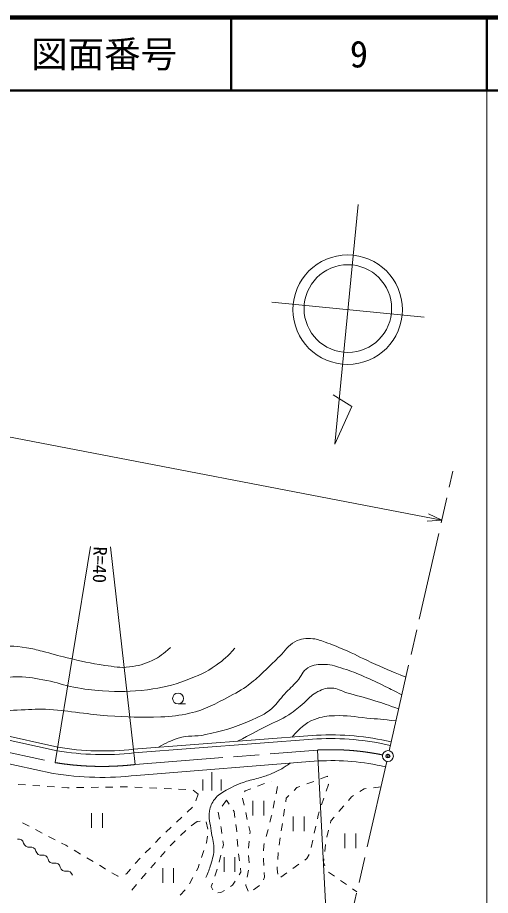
# Model space of a CAD drawing. Units: millimetres, scale not verified. Extents: x 40000 to 680000, y 20000 to 380000.
# Drawn here: x 514768 to 579500, y 259808 to 380000 of the extents above; entities that cross this region are included whole.
import ezdxf
from ezdxf.enums import TextEntityAlignment as Align

# ---------------------------------------------------------------- set-up
doc = ezdxf.new("R2010")
doc.units = ezdxf.units.MM
doc.header["$LTSCALE"] = 1000
doc.header["$PDMODE"] = 32
doc.header["$PDSIZE"] = 500
doc.linetypes.add('CHAIN', pattern=[18.5, 12, -1.5, 3.5, -1.5])
for name, color, linetype, lineweight in [('M-BGD', 7, 'Continuous', 13), ('M-BMK', 2, 'CHAIN', 13), ('M-BMK-SRVR', 3, 'Continuous', 13), ('M-STR-HTXT', 7, 'Continuous', 13), ('M-TTL', 2, 'Continuous', 140), ('M-TTL-BAND', 7, 'Continuous', 13), ('M-TTL-LINE', 7, 'Continuous', 50)]:
    doc.layers.add(name, color=color, linetype=linetype, lineweight=lineweight)
doc.layers.add('M-OTRS', color=6, linetype='Continuous')
doc.layers.add('M-TTL-TXT', color=7, linetype='Continuous')
doc.styles.add('ＭＳ ゴシック', font='')
doc.styles.get('ＭＳ ゴシック').set_extended_font_data('MS Gothic')

msp = doc.modelspace()

# ---------------------------------------------------------------- linework, layer by layer
at = {"layer": 'M-BGD'}
for p, q in [((561411, 354418), (558197, 321575)), ((570441, 338978), (549559, 341022)), ((560515, 326741), (557979, 328340)), ((558197, 321575), (560515, 326741)), ((519924, 277989), (524731, 307601)), ((530886, 277732), (527472, 307537)), ((520171, 279608), (489032, 286525)), ((520267, 280099), (489142, 287013)), ((536747, 286023), (537747, 286023)), ((488343, 283365), (519643, 276515)), ((530646, 279825), (555699, 281742)), ((530693, 279327), (555731, 281243)), ((555807, 279715), (557407, 249758)), ((531031, 276238), (555907, 278219)), ((541372, 274178), (541372, 276678)), ((540122, 274178), (540122, 275678)), ((542622, 274178), (542622, 275678)), ((549505, 275471), (549505, 275470)), ((555303, 275428), (554367, 275077)), ((557176, 276130), (556240, 275779)), ((557187, 276039), (557176, 276130)), ((514844, 275004), (515841, 274938)), ((516839, 274872), (517837, 274806)), ((518835, 274740), (519833, 274674)), ((520831, 274608), (521603, 274557)), ((521603, 274557), (521829, 274560)), ((522829, 274574), (523829, 274588)), ((524829, 274602), (525828, 274616)), ((526828, 274629), (527828, 274643)), ((528828, 274657), (529828, 274671)), ((530827, 274647), (531826, 274600)), ((532825, 274554), (533824, 274507)), ((534823, 274460), (535822, 274414)), ((536821, 274367), (537820, 274320)), ((538798, 274216), (539512, 273681)), ((545930, 274117), (545813, 273983)), ((546699, 274408), (545930, 274117)), ((548570, 275116), (547634, 274762)), ((550156, 273726), (550357, 274706)), ((553011, 274568), (552621, 274178)), ((553431, 274726), (553011, 274568)), ((557018, 274095), (557315, 274985)), ((557315, 274985), (557307, 275047)), ((562193, 274420), (561618, 274051)), ((562509, 274453), (562193, 274420)), ((564498, 274658), (563503, 274555)), ((539512, 273681), (539181, 272738)), ((543362, 272867), (542795, 272043)), ((543745, 272293), (543362, 272867)), ((545544, 273133), (545772, 272159)), ((551553, 273110), (551478, 272626)), ((551914, 273471), (551553, 273110)), ((556386, 272198), (556702, 273146)), ((560482, 273323), (560060, 272828)), ((560776, 273512), (560482, 273323)), ((538725, 271876), (537994, 271193)), ((546968, 272754), (546968, 270754)), ((548468, 272754), (548468, 270754)), ((549755, 271767), (549956, 272747)), ((551326, 271638), (551173, 270650)), ((559411, 272068), (558762, 271307)), ((524889, 271074), (524889, 269074)), ((526389, 271074), (526389, 269074)), ((537263, 270511), (536532, 269829)), ((542229, 271219), (542216, 271201)), ((542216, 271201), (542402, 270241)), ((544403, 271306), (544300, 271461)), ((544520, 270500), (544403, 271306)), ((545995, 271185), (546211, 270208)), ((549305, 269819), (549540, 270716)), ((549540, 270716), (549555, 270787)), ((552488, 270594), (552488, 268594)), ((553988, 270594), (553988, 268594)), ((555810, 270285), (555927, 270820)), ((555927, 270820), (556070, 271249)), ((558112, 270546), (557673, 270032)), ((516350, 269273), (515461, 269733)), ((539352, 269941), (538549, 269345)), ((539751, 269980), (539352, 269941)), ((540829, 268893), (540594, 269864)), ((542592, 269259), (542633, 269049)), ((544750, 268911), (544663, 269511)), ((546427, 269232), (546590, 268494)), ((551020, 269661), (550867, 268673)), ((555385, 268331), (555597, 269308)), ((557673, 270032), (557594, 269718)), ((518126, 268354), (517238, 268813)), ((535801, 269146), (535070, 268464)), ((537788, 268700), (537075, 267999)), ((542633, 269049), (542739, 268270)), ((544777, 268518), (544750, 268911)), ((546590, 268494), (546567, 268251)), ((548796, 267885), (549051, 268852)), ((557347, 268749), (557101, 267780)), ((559577, 268274), (559577, 266274)), ((561077, 268274), (561077, 266274)), ((519902, 267434), (519014, 267894)), ((521365, 266677), (520790, 266975)), ((534179, 267632), (533640, 267067)), ((534339, 267782), (534179, 267632)), ((536362, 267297), (535691, 266637)), ((540599, 266917), (540626, 266996)), ((540626, 266996), (540750, 267905)), ((542874, 267280), (542945, 266759)), ((544915, 266523), (544846, 267520)), ((546476, 267255), (546384, 266259)), ((548464, 266620), (548542, 266918)), ((550715, 267685), (550562, 266697)), ((554959, 266376), (555172, 267353)), ((521668, 266497), (521365, 266677)), ((523386, 265473), (522527, 265985)), ((532949, 266344), (532259, 265620)), ((534992, 265842), (534332, 265091)), ((535691, 266637), (535652, 266593)), ((539960, 265022), (540280, 265970)), ((542945, 266759), (542834, 266298)), ((548451, 265928), (548464, 266620)), ((550431, 265706), (550376, 264708)), ((556935, 266795), (556812, 265803)), ((525104, 264450), (524245, 264962)), ((531569, 264897), (530879, 264173)), ((542600, 265325), (542366, 264353)), ((543032, 265026), (543032, 263026)), ((544532, 265026), (544532, 263026)), ((545136, 264536), (545006, 265527)), ((546389, 265262), (546459, 264265)), ((548429, 264746), (548433, 264928)), ((548476, 263929), (548429, 264746)), ((554082, 264648), (554365, 264850)), ((554365, 264850), (554666, 265429)), ((556689, 264811), (556629, 264330)), ((526777, 263454), (525964, 263938)), ((526823, 263427), (526777, 263454)), ((530228, 263414), (529682, 262777)), ((533671, 264340), (533011, 263589)), ((534632, 263538), (534632, 261538)), ((536132, 263538), (536132, 261538)), ((539247, 263160), (539472, 263573)), ((539472, 263573), (539641, 264075)), ((542086, 263394), (541763, 262448)), ((545340, 262975), (545266, 263544)), ((546378, 263275), (546201, 262291)), ((550321, 263709), (550304, 263392)), ((550304, 263392), (550413, 262718)), ((552452, 263488), (553267, 264068)), ((556629, 264330), (556843, 263861)), ((528488, 262459), (527688, 262924)), ((528560, 262478), (528488, 262459)), ((529682, 262777), (529526, 262736)), ((532351, 262838), (531690, 262088)), ((538291, 261403), (538769, 262281)), ((545109, 262617), (545340, 262975)), ((548417, 261963), (548568, 262316)), ((548568, 262316), (548533, 262931)), ((550823, 262329), (551637, 262909)), ((557324, 263006), (558146, 262436)), ((531060, 261312), (530432, 260533)), ((541440, 261502), (541279, 261032)), ((541279, 261032), (541484, 260572)), ((543926, 261036), (544195, 261205)), ((544195, 261205), (544565, 261778)), ((546024, 261307), (546000, 261170)), ((546000, 261170), (546329, 260374)), ((547055, 260598), (547882, 261160)), ((558968, 261867), (559790, 261297)), ((537041, 259860), (537730, 260585)), ((542171, 260149), (542598, 260199)), ((542598, 260199), (543080, 260502)), ((560611, 260728), (561221, 260305))]:
    msp.add_line(p, q, dxfattribs=at)
for centre, radius in [((559958, 340004), 7493), ((559982, 340160), 5995), ((536747, 286773), 750)]:
    msp.add_circle(centre, radius, dxfattribs=at)
for centre, radius, start, end in [((557571, 244804), 36985, 76.97134, 92.90075), ((557571, 244804), 36485, 76.97134, 92.89067), ((526448, 317516), 37924, 260.61961, 276.35608), ((526448, 317516), 38424, 260.59908, 276.34315), ((557674, 244765), 33500, 77.14103, 93.02451), ((526334, 317472), 41500, 260.7217, 276.4986), ((514898, 266809), 725, 13.07545, 100.28109), ((516310, 267137), 725, 193.07545, 280.28109), ((516569, 265710), 725, 13.07545, 100.28109), ((517981, 266038), 725, 193.07545, 280.28109), ((518240, 264612), 725, 13.07545, 100.28109), ((519652, 264940), 725, 193.07545, 280.28109), ((519911, 263513), 725, 13.07545, 100.28109), ((521324, 263841), 725, 193.07545, 280.28109), ((521582, 262414), 725, 13.07545, 100.28109)]:
    msp.add_arc(centre, radius, start, end, dxfattribs=at)
for points, knots in [([(535709, 293755), (534693, 292860), (534282, 292510), (533205, 291984), (532068, 291429), (531344, 291264), (530090, 291098), (528775, 290924), (528014, 291130), (526700, 291312), (524663, 291594), (523542, 291888), (521538, 292350), (520205, 292658), (519477, 292909), (518148, 293236), (517316, 293440), (516858, 293600), (516010, 293725), (514238, 293986), (513220, 293968), (511429, 293938), (509578, 293907), (508545, 293779), (506695, 293694), (504024, 293572), (502526, 293526), (499854, 293419), (497444, 293323), (496094, 293061), (493685, 293175), (492409, 293235), (491700, 293386), (490447, 293633), (489200, 293879), (488567, 294276), (487332, 294580), (486578, 294765), (486154, 294937), (485378, 294946), (484570, 294956), (484150, 294665), (483362, 294488), (482611, 294319), (482194, 294204), (481438, 294061), (480395, 293862), (479807, 293763), (478750, 293663), (476743, 293475), (475605, 293585), (473589, 293602), (470521, 293629), (468806, 293781), (465740, 293847), (463760, 293889), (462632, 294174), (460670, 293908), (459561, 293758), (459125, 293686), (457861, 293342)], [0, 0, 0, 0, 1, 1, 1, 2, 2, 2, 3, 3, 3, 4, 4, 4, 5, 5, 5, 6, 6, 6, 7, 7, 7, 8, 8, 8, 9, 9, 9, 10, 10, 10, 11, 11, 11, 12, 12, 12, 13, 13, 13, 14, 14, 14, 15, 15, 15, 16, 16, 16, 17, 17, 17, 18, 18, 18, 19, 19, 19, 20, 20, 20, 20]), ([(567929, 289686), (565624, 290637), (565009, 290883), (563169, 291719), (561702, 292385), (560923, 292854), (559440, 293482), (558447, 293903), (557893, 294151), (556870, 294490), (556231, 294702), (555879, 294896), (555207, 294944), (554232, 295013), (553601, 294998), (552738, 294541), (551754, 294019), (551475, 293347), (550672, 292575), (549920, 291852), (549521, 291423), (548757, 290711), (548003, 290008), (547608, 289578), (546792, 288947), (545707, 288109), (545036, 287712), (543819, 287083), (541750, 286013), (540598, 285278), (538326, 284765), (536817, 284424), (535943, 284311), (534396, 284261), (531543, 284168), (529937, 284211), (527089, 284412), (525589, 284518), (524755, 284654), (523260, 284815), (521646, 284990), (520749, 285188), (519128, 285269), (517614, 285345), (516763, 285268), (515248, 285218), (513711, 285168), (512854, 285056), (511317, 285017), (509507, 284971), (508482, 284876), (506681, 285067), (503196, 285438), (501287, 285982), (497863, 286730), (495788, 287184), (494637, 287488), (492572, 287990), (490169, 288574), (488848, 289007), (486425, 289502), (484744, 289845), (483803, 290103), (482091, 290207), (480598, 290298), (479750, 290356), (478262, 290207), (477372, 290118), (477044, 290078), (475996, 289874)], [0, 0, 0, 0, 1, 1, 1, 2, 2, 2, 3, 3, 3, 4, 4, 4, 5, 5, 5, 6, 6, 6, 7, 7, 7, 8, 8, 8, 9, 9, 9, 10, 10, 10, 11, 11, 11, 12, 12, 12, 13, 13, 13, 14, 14, 14, 15, 15, 15, 16, 16, 16, 17, 17, 17, 18, 18, 18, 19, 19, 19, 20, 20, 20, 21, 21, 21, 22, 22, 22, 23, 23, 23, 23]), ([(544532, 293642), (543468, 292499), (543052, 292109), (541951, 291314), (540504, 290267), (539521, 289925), (537852, 289289), (535853, 288528), (534659, 288243), (532538, 287973), (530164, 287671), (528803, 287695), (526414, 287821), (524861, 287904), (523996, 288051), (522466, 288328), (521003, 288591), (520233, 288971), (518771, 289239), (517242, 289518), (516378, 289752), (514824, 289745), (512788, 289735), (511691, 289188), (509661, 289036), (507709, 288890), (506606, 288785), (504651, 288884), (502124, 289012), (500716, 289257), (498223, 289694), (495908, 290100), (494649, 290510), (492352, 291010), (490496, 291414), (489463, 291677), (487595, 292022), (486217, 292276), (485451, 292511), (484052, 292579), (482392, 292659), (481462, 292435), (479801, 292376), (476876, 292273), (475237, 292243), (472310, 292225), (468838, 292203), (467709, 292237), (463422, 292337)], [0, 0, 0, 0, 1, 1, 1, 2, 2, 2, 3, 3, 3, 4, 4, 4, 5, 5, 5, 6, 6, 6, 7, 7, 7, 8, 8, 8, 9, 9, 9, 10, 10, 10, 11, 11, 11, 12, 12, 12, 13, 13, 13, 14, 14, 14, 15, 15, 15, 16, 16, 16, 16]), ([(567374, 287256), (566280, 287835), (565989, 287986), (565091, 288431), (563963, 288991), (563332, 289308), (562173, 289799), (561104, 290252), (560504, 290515), (559392, 290848), (558411, 291141), (557862, 291433), (556839, 291440), (555913, 291447), (555303, 291468), (554514, 290984), (553736, 290508), (553658, 289845), (553055, 289161), (552413, 288434), (551979, 288096), (551322, 287383), (550647, 286650), (550393, 286116), (549635, 285468), (548563, 284550), (547787, 284246), (546490, 283690), (544243, 282726), (542907, 282334), (540517, 281821), (539059, 281507), (538151, 281779), (536733, 281319), (535641, 280965), (535197, 280747), (534064, 280087)], [0, 0, 0, 0, 1, 1, 1, 2, 2, 2, 3, 3, 3, 4, 4, 4, 5, 5, 5, 6, 6, 6, 7, 7, 7, 8, 8, 8, 9, 9, 9, 10, 10, 10, 11, 11, 11, 12, 12, 12, 12]), ([(566936, 285337), (565385, 285908), (564961, 286060), (563677, 286471), (562196, 286946), (561340, 287124), (559848, 287565), (559026, 287808), (558605, 288156), (557750, 288203), (556878, 288252), (556381, 287970), (555608, 287565), (554880, 287185), (554646, 286718), (554012, 286197), (553208, 285537), (552784, 285128), (551915, 284556), (550797, 283821), (550050, 283618), (548860, 283006), (547298, 282202), (546807, 281938), (544879, 280914)], [0, 0, 0, 0, 1, 1, 1, 2, 2, 2, 3, 3, 3, 4, 4, 4, 5, 5, 5, 6, 6, 6, 7, 7, 7, 8, 8, 8, 8]), ([(566561, 283698), (564641, 283910), (564139, 283963), (562583, 284100), (560858, 284252), (559891, 284484), (558161, 284419), (557075, 284379), (556442, 284301), (555425, 283918), (553988, 283376), (553479, 282703), (552337, 281485)], [0, 0, 0, 0, 1, 1, 1, 2, 2, 2, 3, 3, 3, 4, 4, 4, 4]), ([(540563, 262250), (540913, 263072), (541015, 263335), (541225, 264056), (541473, 264912), (541658, 265405), (541657, 266296), (541656, 267232), (541386, 267732), (541275, 268662), (541150, 269712), (540854, 270320), (541046, 271359), (541173, 272042), (541332, 272441), (541759, 272988), (542238, 273602), (542664, 273816), (543337, 274209), (544351, 274802), (544975, 275046), (546085, 275431), (546814, 275684), (547257, 275707), (547993, 275940), (548626, 276139), (548983, 276247), (549596, 276499), (550065, 276692), (550321, 276817), (550767, 277059), (551312, 277356), (551494, 277489), (552106, 277916)], [0, 0, 0, 0, 1, 1, 1, 2, 2, 2, 3, 3, 3, 4, 4, 4, 5, 5, 5, 6, 6, 6, 7, 7, 7, 8, 8, 8, 9, 9, 9, 10, 10, 10, 11, 11, 11, 11])]:
    msp.add_open_spline(points, degree=3, knots=knots, dxfattribs=at)
at = {"layer": 'M-BMK'}
for p, q in [((565630, 279619), (574366, 317884)), ((488664, 284831), (519924, 277989)), ((530886, 277732), (555807, 279715)), ((565297, 278156), (556561, 239891))]:
    msp.add_line(p, q, dxfattribs=at)
for centre, radius, start, end in [((557674, 244765), 35000, 78.36882, 93.05759), ((526334, 317472), 40000, 260.77869, 276.53478)]:
    msp.add_arc(centre, radius, start, end, dxfattribs=at)
at = {"layer": 'M-BMK-SRVR'}
msp.add_circle((565463, 278888), 750, dxfattribs=at)
msp.add_point((565463, 278888), dxfattribs=at)
at = {"layer": 'M-OTRS'}
msp.add_point((565463, 278888), dxfattribs=at)
at = {"layer": 'M-STR-HTXT'}
for p, q in [((413597, 341785), (572840, 311200)), ((572840, 311200), (571040, 312073)), ((570845, 311057), (572840, 311200))]:
    msp.add_line(p, q, dxfattribs=at)
at = {"layer": 'M-TTL'}
msp.add_line((680000, 380000), (40000, 380000), dxfattribs=at)
at = {"layer": 'M-TTL-BAND'}
msp.add_line((579000, 20000), (579000, 370000), dxfattribs=at)
at = {"layer": 'M-TTL-LINE'}
for p, q in [((543997, 380000), (543997, 370000)), ((579000, 380000), (579000, 370000)), ((40000, 370000), (680000, 370000))]:
    msp.add_line(p, q, dxfattribs=at)

# ---------------------------------------------------------------- texts
at = {"layer": 'M-BGD', "style": 'ＭＳ ゴシック'}
msp.add_text('R=40', height=1833, rotation=268.657, dxfattribs=at).set_placement((526102, 307569), align=Align.MIDDLE_LEFT)
at = {"layer": 'M-TTL-TXT', "style": 'ＭＳ ゴシック'}
for s, p in [('図面番号', (526622, 375000)), ('9', (561497, 375000))]:
    msp.add_text(s, height=3666, dxfattribs=at).set_placement(p, align=Align.MIDDLE_CENTER)

doc.saveas('drawing.dxf')
